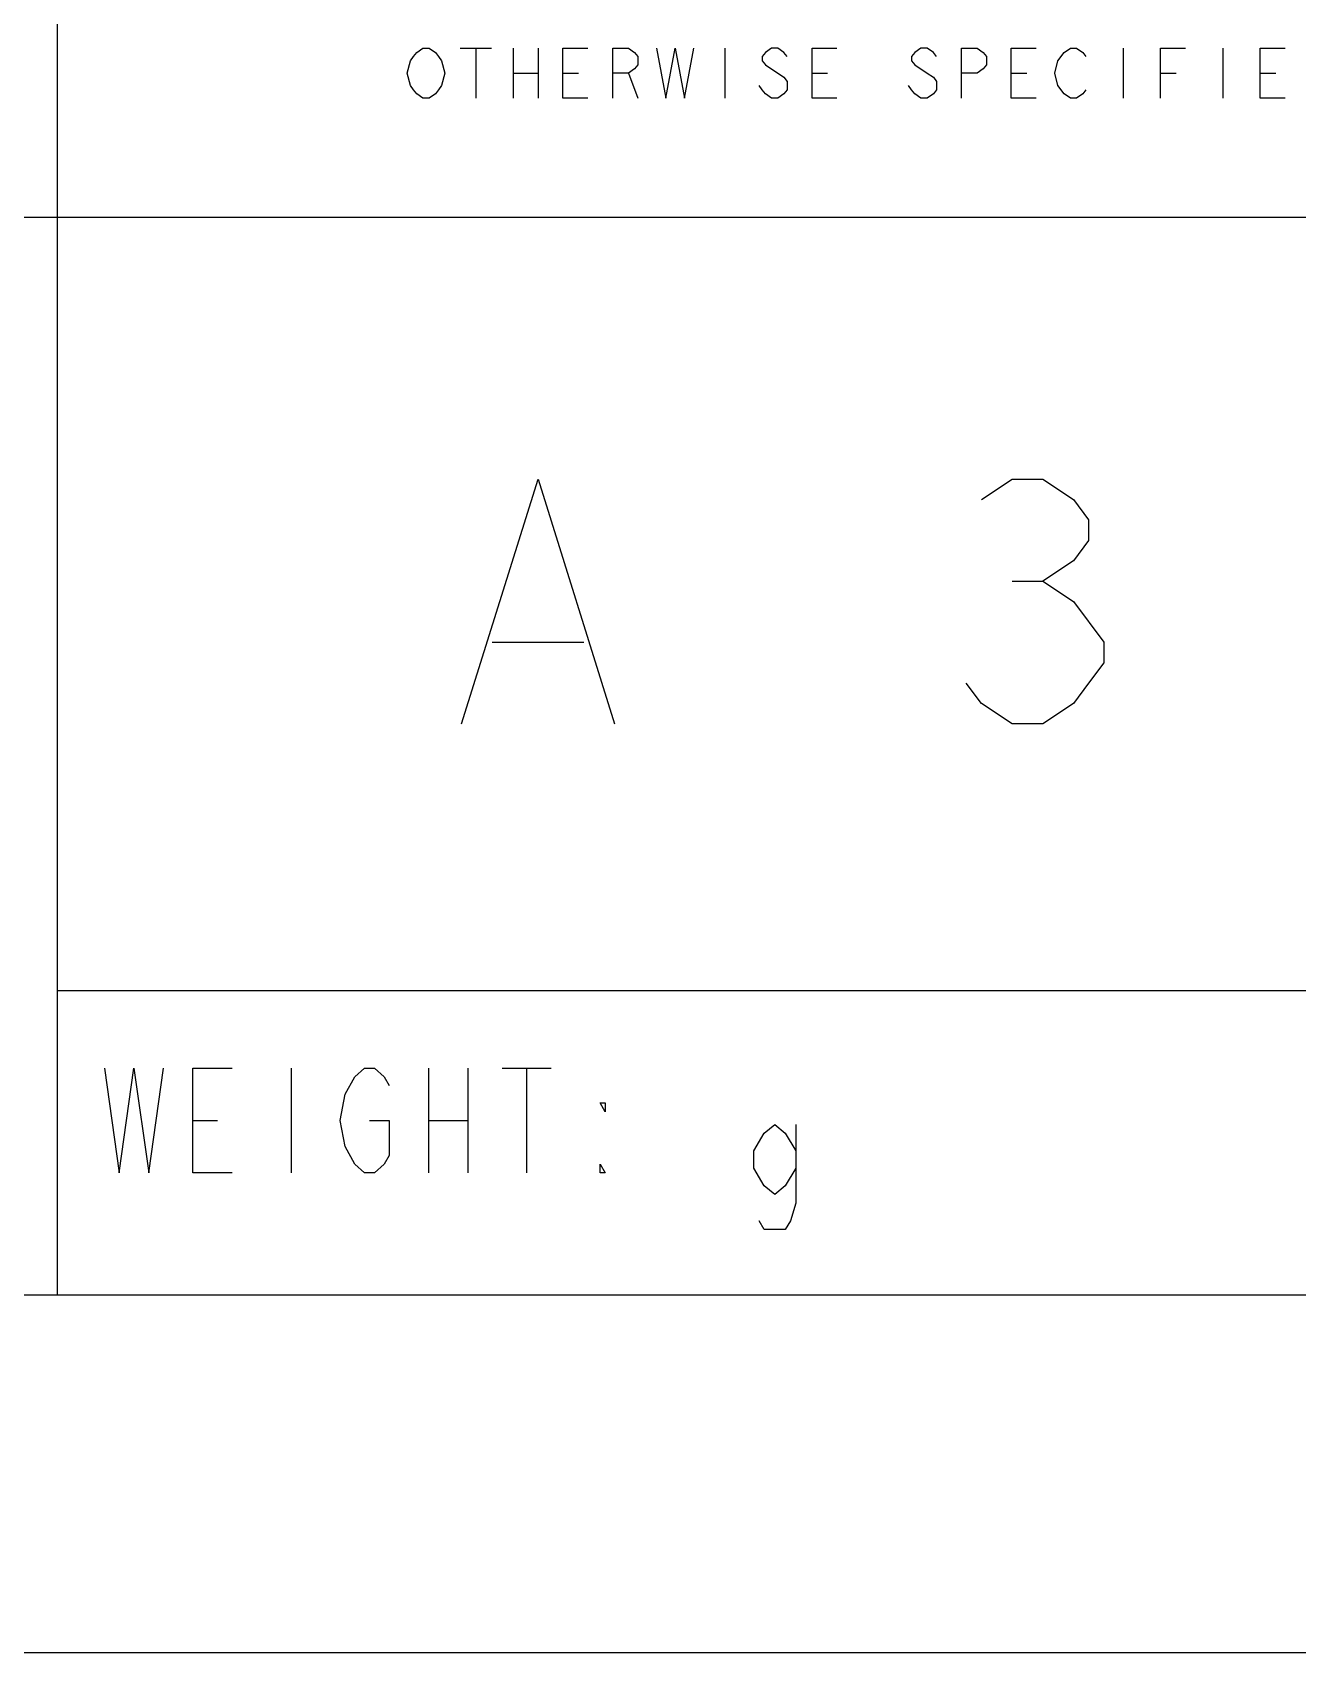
# Model space of a CAD drawing. Header units: millimetres. Extents: x -41 to 379, y -37 to 257.
# Drawn here: x 320.86 to 338.97, y -37.09 to -13.91 of the extents above; entities that cross this region are included whole.
import ezdxf
from ezdxf.lldxf.tags import DXFTag

# ---------------------------------------------------------------- set-up
doc = ezdxf.new("R2010")
doc.units = ezdxf.units.MM
doc.layers.add('EFEXPLORER-ENCLOSURE-DXF_FORMAT', color=7, linetype='Continuous')
tags = doc.linetypes.add('DASHED', pattern=[25.72, 12.86, -12.86]).pattern_tags.tags
tags[6:7] = [DXFTag(74, 4), DXFTag(75, 0), DXFTag(340, '0'), DXFTag(46, 0.0), DXFTag(50, 0.0), DXFTag(44, 0.0), DXFTag(45, 0.0)]
tags[4:5] = [DXFTag(74, 4), DXFTag(75, 0), DXFTag(340, '0'), DXFTag(46, 0.0), DXFTag(50, 0.0), DXFTag(44, 0.0), DXFTag(45, 0.0)]

msp = doc.modelspace()

# ---------------------------------------------------------------- linework, layer by layer
at = {"layer": 'EFEXPLORER-ENCLOSURE-DXF_FORMAT', "color": 7, "linetype": 'Continuous'}
for p, q in [((321.222, -31.971), (321.222, 9.242)), ((326.988, -14.135), (327.434, -14.135)), ((327.211, -14.135), (327.211, -14.848)), ((327.745, -14.135), (327.745, -14.848)), ((328.102, -14.135), (328.102, -14.848)), ((330.776, -14.135), (330.776, -14.848)), ((336.479, -14.135), (336.479, -14.848)), ((337.905, -14.135), (337.905, -14.848)), ((331.355, -14.373), (331.622, -14.551)), ((327.745, -14.492), (328.102, -14.492)), ((328.458, -14.492), (328.681, -14.492)), ((329.394, -14.492), (329.528, -14.848)), ((332.023, -14.492), (332.246, -14.492)), ((334.875, -14.492), (335.098, -14.492)), ((337.014, -14.492), (337.237, -14.492)), ((338.44, -14.492), (338.663, -14.492)), ((373.734, -16.559), (263.301, -16.559)), ((321.222, -27.617), (373.734, -27.617)), ((324.565, -28.728), (324.565, -30.227)), ((326.532, -28.728), (326.532, -30.227)), ((327.094, -28.728), (327.094, -30.227)), ((327.586, -28.728), (328.288, -28.728)), ((327.937, -28.728), (327.937, -30.227)), ((323.16, -29.477), (323.511, -29.477)), ((326.532, -29.477), (327.094, -29.477)), ((-36.022, -31.971), (373.734, -31.971))]:
    msp.add_line(p, q, dxfattribs=at)
at = {"layer": 'EFEXPLORER-ENCLOSURE-DXF_FORMAT', "color": 3, "linetype": 'Continuous'}
for p, q in [((334.889, -21.761), (335.326, -21.761)), ((327.445, -22.636), (328.758, -22.636))]:
    msp.add_line(p, q, dxfattribs=at)
at = {"layer": 'EFEXPLORER-ENCLOSURE-DXF_FORMAT', "color": 18, "linetype": 'DASHED'}
msp.add_line((-41.144, -37.093), (368.612, -37.093), dxfattribs=at)
at = {"layer": 'EFEXPLORER-ENCLOSURE-DXF_FORMAT', "color": 7, "linetype": 'Continuous'}
for points in [[(326.676, -14.729), (326.631, -14.789), (326.542, -14.848), (326.453, -14.848), (326.364, -14.789), (326.32, -14.729), (326.275, -14.67), (326.23, -14.492), (326.275, -14.314), (326.32, -14.254), (326.364, -14.195), (326.453, -14.135), (326.542, -14.135), (326.631, -14.195), (326.676, -14.254), (326.721, -14.314), (326.765, -14.492), (326.721, -14.67), (326.676, -14.729)], [(328.815, -14.848), (328.458, -14.848), (328.458, -14.135), (328.815, -14.135)], [(329.171, -14.848), (329.171, -14.135), (329.394, -14.135), (329.483, -14.195), (329.528, -14.254), (329.528, -14.373), (329.483, -14.432), (329.394, -14.492), (329.171, -14.492)], [(329.795, -14.135), (329.929, -14.848), (330.063, -14.135), (330.196, -14.848), (330.33, -14.135)], [(331.667, -14.254), (331.622, -14.195), (331.533, -14.135), (331.444, -14.135), (331.355, -14.195), (331.31, -14.254), (331.31, -14.314), (331.355, -14.373)], [(332.38, -14.848), (332.023, -14.848), (332.023, -14.135), (332.38, -14.135)], [(333.806, -14.254), (333.761, -14.195), (333.672, -14.135), (333.583, -14.135), (333.494, -14.195), (333.449, -14.254), (333.449, -14.314), (333.494, -14.373)], [(334.162, -14.848), (334.162, -14.135), (334.385, -14.135), (334.474, -14.195), (334.519, -14.254), (334.519, -14.373), (334.474, -14.432), (334.385, -14.492), (334.162, -14.492)], [(335.231, -14.848), (334.875, -14.848), (334.875, -14.135), (335.231, -14.135)], [(335.543, -14.314), (335.633, -14.195), (335.722, -14.135), (335.811, -14.135), (335.9, -14.195), (335.944, -14.254)], [(337.014, -14.848), (337.014, -14.135), (337.37, -14.135)], [(338.796, -14.848), (338.44, -14.848), (338.44, -14.135), (338.796, -14.135)], [(333.494, -14.373), (333.672, -14.492), (333.761, -14.551), (333.806, -14.611), (333.806, -14.729), (333.761, -14.789), (333.672, -14.848), (333.583, -14.848), (333.494, -14.789), (333.449, -14.729), (333.405, -14.67)], [(335.633, -14.789), (335.543, -14.67), (335.499, -14.492), (335.543, -14.314)], [(331.622, -14.551), (331.667, -14.611), (331.667, -14.729), (331.622, -14.789), (331.533, -14.848), (331.444, -14.848), (331.355, -14.789), (331.31, -14.729), (331.266, -14.67)], [(335.944, -14.729), (335.9, -14.789), (335.811, -14.848), (335.722, -14.848), (335.633, -14.789)], [(321.896, -28.728), (322.106, -30.227), (322.317, -28.728), (322.528, -30.227), (322.738, -28.728)], [(323.722, -30.227), (323.16, -30.227), (323.16, -28.728), (323.722, -28.728)], [(325.478, -28.853), (325.619, -28.728), (325.759, -28.728), (325.9, -28.853), (325.97, -28.978)], [(325.338, -29.852), (325.267, -29.477), (325.338, -29.103), (325.478, -28.853)], [(329.061, -29.228), (329.061, -29.353), (328.99, -29.228), (329.061, -29.228)], [(325.689, -29.477), (325.97, -29.477), (325.97, -29.977), (325.9, -30.102), (325.759, -30.227), (325.619, -30.227), (325.478, -30.102), (325.338, -29.852)], [(331.79, -30.162), (331.64, -30.412), (331.49, -30.537), (331.34, -30.412), (331.19, -30.162), (331.19, -29.912), (331.34, -29.662), (331.49, -29.537), (331.64, -29.662), (331.79, -29.912)], [(331.79, -29.537), (331.79, -30.662), (331.715, -30.912), (331.64, -31.037), (331.34, -31.037), (331.265, -30.912)], [(329.061, -30.227), (328.99, -30.227), (328.99, -30.102), (329.061, -30.227)]]:
    msp.add_lwpolyline(points, dxfattribs=at)
at = {"layer": 'EFEXPLORER-ENCLOSURE-DXF_FORMAT', "color": 3, "linetype": 'Continuous'}
for points in [[(327.007, -23.804), (328.101, -20.301), (329.196, -23.804)], [(334.451, -20.593), (334.889, -20.301), (335.326, -20.301), (335.764, -20.593), (335.983, -20.885), (335.983, -21.177), (335.764, -21.469), (335.326, -21.761), (335.764, -22.053)], [(335.764, -22.053), (336.202, -22.636), (336.202, -22.928), (335.983, -23.22), (335.764, -23.512), (335.326, -23.804), (334.889, -23.804), (334.451, -23.512), (334.232, -23.22)]]:
    msp.add_lwpolyline(points, dxfattribs=at)

doc.saveas('drawing.dxf')
